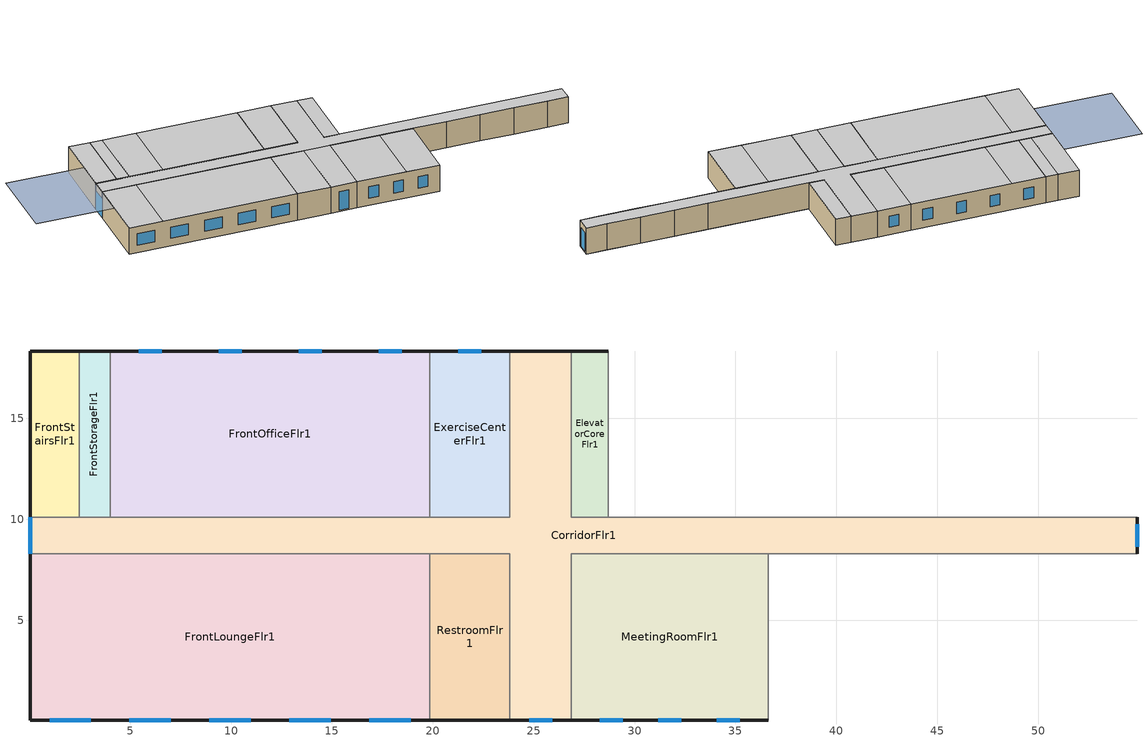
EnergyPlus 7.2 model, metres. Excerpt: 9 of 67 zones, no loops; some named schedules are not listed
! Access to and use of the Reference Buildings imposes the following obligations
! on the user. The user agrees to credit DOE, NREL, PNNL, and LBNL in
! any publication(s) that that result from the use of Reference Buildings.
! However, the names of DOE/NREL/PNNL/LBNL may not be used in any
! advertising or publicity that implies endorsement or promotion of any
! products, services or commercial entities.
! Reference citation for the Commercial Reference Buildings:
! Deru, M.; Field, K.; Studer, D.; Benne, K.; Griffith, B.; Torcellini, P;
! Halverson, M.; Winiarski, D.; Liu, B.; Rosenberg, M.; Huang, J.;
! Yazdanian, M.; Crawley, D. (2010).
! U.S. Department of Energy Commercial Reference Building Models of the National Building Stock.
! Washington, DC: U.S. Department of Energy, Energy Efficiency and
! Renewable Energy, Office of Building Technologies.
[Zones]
CorridorFlr1
 floor ground (ext-slab): 54.91,8.28 26.87,8.28 26.87,0.05 23.82,0.05 23.82,8.28 0.05,8.28 0.05,10.11 23.82,10.11 23.82,18.34 26.87,18.34 26.87,10.11 54.91,10.11 z0
 wall outside (Steel Frame Res Ext Wall): 26.87,18.34 23.82,18.34 / 0.05,10.11 0.05,8.28 / 23.82,0.05 26.87,0.05 / 54.91,8.28 54.91,10.11 z0:3.35
 wall to RearStairsFlr1 (int-walls): 54.91,10.11 52.47,10.11 z0:3.35
 wall to ExerciseCenterFlr1 (int-walls): 23.82,18.34 23.82,10.11 19.86,10.11 z0:3.35
 wall to FrontOfficeFlr1 (int-walls): 19.86,10.11 4.01,10.11 z0:3.35
 wall to FrontStorageFlr1 (int-walls): 4.01,10.11 2.49,10.11 z0:3.35
 wall to FrontStairsFlr1 (int-walls): 2.49,10.11 0.05,10.11 z0:3.35
 wall to FrontLoungeFlr1 (int-walls): 0.05,8.28 19.86,8.28 z0:3.35
 wall to RestroomFlr1 (int-walls): 19.86,8.28 23.82,8.28 23.82,0.05 z0:3.35
 wall to MeetingRoomFlr1 (int-walls): 26.87,0.05 26.87,8.28 36.62,8.28 z0:3.35
 wall to MechanicalRoomFlr1 (int-walls): 36.62,8.28 40.59,8.28 z0:3.35
 wall to GuestRoom101 (int-walls): 40.59,8.28 44.55,8.28 z0:3.35
 wall to GuestRoom102 (int-walls): 44.55,8.28 48.51,8.28 z0:3.35
 wall to GuestRoom103 (int-walls): 48.51,8.28 52.47,8.28 z0:3.35
 wall to RearStorageFlr1 (int-walls): 52.47,8.28 54.91,8.28 z0:3.35
 wall to GuestRoom104 (int-walls): 52.47,10.11 48.51,10.11 z0:3.35
 wall to GuestRoom105 (int-walls): 48.51,10.11 44.55,10.11 z0:3.35
 wall to EmployeeLoungeFlr1 (int-walls): 44.55,10.11 40.59,10.11 z0:3.35
 wall to LaundryRoomFlr1 (int-walls): 40.59,10.11 28.7,10.11 z0:3.35
 wall to ElevatorCoreFlr1 (int-walls): 28.7,10.11 26.87,10.11 26.87,18.34 z0:3.35
 window (Window Non-res Fixed): 0.05,10.11 0.05,8.28 z0:2.44; 24.78,0.05 25.92,0.05 / 54.91,8.62 54.91,9.76 z0.19:2.55
 ceiling to CorridorFlr2 (INT-FLOOR-UNDERSIDE): 0.05,8.28 54.91,8.28 54.91,10.11 26.87,10.11 26.87,18.34 23.82,18.34 23.82,10.11 0.05,10.11 z3.35
 ceiling to GuestRoom206_208 (INT-FLOOR-UNDERSIDE): 23.82,0.05 26.87,0.05 26.87,8.28 23.82,8.28 z3.35
ElevatorCoreFlr1
 floor ground (ext-slab): 28.7,10.11 26.87,10.11 26.87,18.34 28.7,18.34 z0
 wall outside (Steel Frame Res Ext Wall): 28.7,18.34 26.87,18.34 z0:3.35
 wall to LaundryRoomFlr1 (int-walls): 28.7,10.11 28.7,18.34 z0:3.35
 ceiling to ElevatorCoreFlr2 (INT-FLOOR-UNDERSIDE): 26.87,10.11 28.7,10.11 28.7,18.34 26.87,18.34 z3.35
ExerciseCenterFlr1
 floor ground (ext-slab): 23.82,10.11 19.86,10.11 19.86,18.34 23.82,18.34 z0
 wall outside (Steel Frame Res Ext Wall): 23.82,18.34 19.86,18.34 z0:3.35
 wall to FrontOfficeFlr1 (int-walls): 19.86,18.34 19.86,10.11 z0:3.35
 window (Window Non-res Fixed): 22.41,18.34 21.27,18.34 z0.95:2.4
 ceiling to GuestRoom220_223 (INT-FLOOR-UNDERSIDE): 19.86,10.11 23.82,10.11 23.82,18.34 19.86,18.34 z3.35
FrontLoungeFlr1
 floor ground (ext-slab): 19.86,0.05 0.05,0.05 0.05,8.28 19.86,8.28 z0
 wall outside (Steel Frame Res Ext Wall): 0.05,8.28 0.05,0.05 19.86,0.05 z0:3.35
 wall to RestroomFlr1 (int-walls): 19.86,0.05 19.86,8.28 z0:3.35
 window (Window Non-res Fixed): 1,0.05 3.06,0.05 / 4.96,0.05 7.02,0.05 / 8.93,0.05 10.98,0.05 / 12.89,0.05 14.94,0.05 / 16.85,0.05 18.91,0.05 z0.95:2.4
 ceiling to GuestRoom201 (INT-FLOOR-UNDERSIDE): 0.05,0.05 4.01,0.05 4.01,8.28 0.05,8.28 z3.35
 ceiling to GuestRoom202_205 (INT-FLOOR-UNDERSIDE): 4.01,0.05 19.86,0.05 19.86,8.28 4.01,8.28 z3.35
FrontOfficeFlr1
 floor ground (ext-slab): 19.86,10.11 4.01,10.11 4.01,18.34 19.86,18.34 z0
 wall outside (Steel Frame Res Ext Wall): 19.86,18.34 4.01,18.34 z0:3.35
 wall to FrontStorageFlr1 (int-walls): 4.01,18.34 4.01,10.11 z0:3.35
 window (Window Non-res Fixed): 18.45,18.34 17.31,18.34 / 14.49,18.34 13.35,18.34 / 10.52,18.34 9.38,18.34 / 6.56,18.34 5.42,18.34 z0.95:2.4
 ceiling to GuestRoom220_223 (INT-FLOOR-UNDERSIDE): 7.97,10.11 19.86,10.11 19.86,18.34 7.97,18.34 z3.35
 ceiling to GuestRoom224 (INT-FLOOR-UNDERSIDE): 4.01,10.11 7.97,10.11 7.97,18.34 4.01,18.34 z3.35
FrontStairsFlr1
 floor ground (ext-slab): 2.49,10.11 0.05,10.11 0.05,18.34 2.49,18.34 z0
 wall outside (Steel Frame Res Ext Wall): 2.49,18.34 0.05,18.34 0.05,10.11 z0:3.35
 wall to FrontStorageFlr1 (int-walls): 2.49,10.11 2.49,18.34 z0:3.35
 ceiling to FrontStairsFlr2 (INT-FLOOR-UNDERSIDE): 0.05,10.11 2.49,10.11 2.49,18.34 0.05,18.34 z3.35
FrontStorageFlr1
 floor ground (ext-slab): 4.01,10.11 2.49,10.11 2.49,18.34 4.01,18.34 z0
 wall outside (Steel Frame Res Ext Wall): 4.01,18.34 2.49,18.34 z0:3.35
 ceiling to FrontStorageFlr2 (INT-FLOOR-UNDERSIDE): 2.49,10.11 4.01,10.11 4.01,18.34 2.49,18.34 z3.35
MeetingRoomFlr1
 floor ground (ext-slab): 36.62,0.05 26.87,0.05 26.87,8.28 36.62,8.28 z0
 wall outside (Steel Frame Res Ext Wall): 26.87,0.05 36.62,0.05 z0:3.35
 wall to MechanicalRoomFlr1 (int-walls): 36.62,0.05 36.62,8.28 z0:3.35
 window (Window Non-res Fixed): 28.28,0.05 29.42,0.05 / 34.07,0.05 35.21,0.05 / 31.18,0.05 32.32,0.05 z0.95:2.4
 ceiling to GuestRoom206_208 (INT-FLOOR-UNDERSIDE): 26.87,0.05 32.66,0.05 32.66,8.28 26.87,8.28 z3.35
 ceiling to GuestRoom209_212 (INT-FLOOR-UNDERSIDE): 32.66,0.05 36.62,0.05 36.62,8.28 32.66,8.28 z3.35
RestroomFlr1
 floor ground (ext-slab): 23.82,0.05 19.86,0.05 19.86,8.28 23.82,8.28 z0
 wall outside (Steel Frame Res Ext Wall): 19.86,0.05 23.82,0.05 z0:3.35
 ceiling to GuestRoom206_208 (INT-FLOOR-UNDERSIDE): 19.86,0.05 23.82,0.05 23.82,8.28 19.86,8.28 z3.35
shading: 0,4.57 0,13.72 -9.14,13.72 -9.14,4.57 z3.35
[Building]
Ref Bldg Small Hotel New2004_v1.3_5.0: North Axis {deg}=0; Terrain=City; Loads Convergence Tolerance Value=0.04; Temperature Convergence Tolerance Value {deltaC}=0.2; Solar Distribution=FullInteriorAndExterior; Maximum Number of Warmup Days=25; Minimum Number of Warmup Days=6
[Site:Location]
USA IL-CHICAGO-OHARE: Latitude {deg}=41.77; Longitude {deg}=-87.75; Time Zone {hr}=-6; Elevation {m}=190
[SizingPeriod:DesignDay] Day of Month=21; Humidity Condition Type=Wetbulb; Barometric Pressure {Pa}=99063; Rain Indicator=No; Snow Indicator=No; Daylight Saving Time Indicator=No; Solar Model Indicator=ASHRAEClearSky
Name | Month | Day Type | Maximum Dry-Bulb Temperature {C} | Daily Dry-Bulb Temperature Range {deltaC} | Wetbulb or DewPoint at Maximum Dry-Bulb {C} | Wind Speed {m/s} | Wind Direction {deg} | Sky Clearness
CHICAGO Ann Htg 99.6% Condns DB | 1 | WinterDesignDay | -20.6 | 0 | -20.6 | 4.9 | 270 | 0
CHICAGO Ann Clg .4% Condns WB=>MDB | 7 | SummerDesignDay | 31.2 | 10.7 | 25.5 | 5.3 | 230 | 1
[Site:WaterMainsTemperature]
Calculation Method=CORRELATION; Annual Average Outdoor Air Temperature {C}=9.69; Maximum Difference In Monthly Average Outdoor Air Temperatures {deltaC}=28.1
[Site:GroundTemperature:BuildingSurface]
19.527, 19.502, 19.536, 19.598, 20.002, 21.64, 22.225, 22.375, 21.449, 20.121, 19.802, 19.633
[Construction]
Steel Frame Res Ext Wall: Wood Siding, Steel Frame Res Wall Insulation, 1/2IN Gypsum
ext-slab: HW CONCRETE, CP02 CARPET PAD
int-walls: 1/2IN Gypsum, 1/2IN Gypsum
INT-FLOOR-UNDERSIDE: CP02 CARPET PAD, MAT-CC05 4 HW CONCRETE
Window Non-res Fixed: NonRes Fixed Assembly Window
InteriorFurnishings: Std Wood 6inch
[Material] Thermal Absorptance=0.9
Name | Roughness | Thickness {m} | Conductivity {W/m-K} | Density {kg/m3} | Specific Heat {J/kg-K} | Solar Absorptance | Visible Absorptance
Steel Frame Res Wall Insulation | MediumRough | 0.119161 | 0.049 | 265 | 836.8 | 0.7 | 0.7
Std Wood 6inch | MediumSmooth | 0.15 | 0.12 | 540 | 1210 | 0.7 | 0.7
Wood Siding | MediumSmooth | 0.01 | 0.11 | 544.62 | 1210 | 0.78 | 0.78
1/2IN Gypsum | Smooth | 0.0127 | 0.16 | 784.9 | 830 | 0.92 | 0.92
HW CONCRETE; MAT-CC05 4 HW CONCRETE | Rough | 0.1016 | 1.311 | 2240 | 836.8 | 0.7 | 0.7
[WindowMaterial:SimpleGlazingSystem]
NonRes Fixed Assembly Window: U-Factor {W/m2-K}=3.23646; Solar Heat Gain Coefficient=0.39
[Material:NoMass]
CP02 CARPET PAD: Roughness=VeryRough; Thermal Resistance {m2-K/W}=0.2165; Thermal Absorptance=0.9; Solar Absorptance=0.7; Visible Absorptance=0.8
[Zone] Type=1; Multiplier=1; Floor Area {m2}=autocalculate; Part of Total Floor Area=Yes
CorridorFlr1; ElevatorCoreFlr1; ExerciseCenterFlr1; FrontLoungeFlr1; FrontOfficeFlr1; FrontStairsFlr1; FrontStorageFlr1; MeetingRoomFlr1; RestroomFlr1
[People] Fraction Radiant=0.3; Sensible Heat Fraction=AUTOCALCULATE; Activity Level Schedule=ACTIVITY_SCH; Enable ASHRAE 55 Comfort Warnings=No; Mean Radiant Temperature Calculation Type=ZoneAveraged; Work Efficiency Schedule=WORK_EFF_SCH; Clothing Insulation Schedule=CLOTHING_SCH; Air Velocity Schedule=AIR_VELO_SCH; Thermal Comfort Model 1 Type=FANGER
Name | Zone or ZoneList | Number of People Schedule | Number of People Calculation Method | Number of People | Zone Floor Area per Person {m2/person}
ExerciseCenterFlr1 People | ExerciseCenterFlr1 | ExerciseRoom_Occ_Sch | People | 11
FrontLoungeFlr1 People | FrontLoungeFlr1 | EmployeeLounge_Occ_Sch | Area/Person |  | 3.08
FrontOfficeFlr1 People | FrontOfficeFlr1 | Office_Occ_Sch | People | 10 | 23.41
MeetingRoomFlr1 People | MeetingRoomFlr1 | MeetingRoom_Occ_Sch | Area/Person |  | 1.87
RestroomFlr1 People | RestroomFlr1 | BLDG_OCC_SCH | People | 1
[Lights] Design Level Calculation Method=Watts/Area; Return Air Fraction=0; Fraction Radiant=0.7; Fraction Visible=0.2; Fraction Replaceable=1; Return Air Fraction Calculated from Plenum Temperature=No
Name | Zone or ZoneList | Schedule | Watts per Zone Floor Area {W/m2}
CorridorFlr1_Lights | CorridorFlr1 | Corridor_Ltg_Sch | 5.38
ExerciseCenterFlr1_Lights | ExerciseCenterFlr1 | ExerciseRoom_Ltg_Sch_Base | 9.7
FrontLoungeFlr1_Lights | FrontLoungeFlr1 | EmployeeLounge_Ltg_Sch | 11.84
FrontOfficeFlr1_Lights | FrontOfficeFlr1 | Office_Ltg_Sch_Base | 11.84
FrontStairsFlr1_Lights | FrontStairsFlr1 | Corridor_Ltg_Sch | 6.46
FrontStorageFlr1_Lights | FrontStorageFlr1 | Storage_Ltg_Sch | 8.6
MeetingRoomFlr1_Lights | MeetingRoomFlr1 | MeetingRoom_Ltg_Sch_Base | 14
RestroomFlr1_Lights | RestroomFlr1 | BLDG_LIGHT_SCH | 9.7
[ElectricEquipment] Fraction Latent=0; Fraction Radiant=0.5; Fraction Lost=0
Name | Zone or ZoneList | Schedule | Design Level Calculation Method | Design Level {W} | Watts per Zone Floor Area {W/m2}
ElevatorCoreFlr1_Elevators_Equip | ElevatorCoreFlr1 | BLDG_ELEVATORS | EquipmentLevel | 32109.9
ExerciseCenterFlr1_PlugMisc_Equip | ExerciseCenterFlr1 | ExerciseRoom_Eqp_Sch | Watts/Area |  | 11.5
FrontLoungeFlr1_PlugMisc_Equip | FrontLoungeFlr1 | EmployeeLounge_Eqp_Sch | Watts/Area |  | 15.4
FrontOfficeFlr1_PlugMisc_Equip | FrontOfficeFlr1 | Office_Eqp_Sch | Watts/Area |  | 12.9
MeetingRoomFlr1_PlugMisc_Equip | MeetingRoomFlr1 | MeetingRoom_Eqp_Sch | Watts/Area |  | 12.9
RestroomFlr1_PlugMisc_Equip | RestroomFlr1 | BLDG_EQUIP_SCH | Watts/Area |  | 10.76
[Exterior:Lights]
Exterior Facade Lighting: Schedule=ALWAYS_ON; Design Level {W}=7536; Control Option=AstronomicalClock
[ZoneInfiltration:DesignFlowRate] Design Flow Rate Calculation Method=Flow/ExteriorArea; Flow per Exterior Surface Area {m3/s-m2}=0.000302; Constant Term Coefficient=1; Temperature Term Coefficient=0; Velocity Term Coefficient=0; Velocity Squared Term Coefficient=0
Name | Zone or ZoneList | Schedule
CorridorFlr1_Infiltration | CorridorFlr1 | INFIL_HALF_ON_SCH
ElevatorCoreFlr1_Infiltration | ElevatorCoreFlr1 | INFIL_HALF_ON_SCH
ExerciseCenterFlr1_Infiltration | ExerciseCenterFlr1 | INFIL_HALF_ON_SCH
FrontLoungeFlr1_Infiltration | FrontLoungeFlr1 | INFIL_HALF_ON_SCH
FrontOfficeFlr1_Infiltration | FrontOfficeFlr1 | INFIL_HALF_ON_SCH
FrontStairsFlr1_Infiltration | FrontStairsFlr1 | INFIL_SCH
FrontStorageFlr1_Infiltration | FrontStorageFlr1 | INFIL_HALF_ON_SCH
MeetingRoomFlr1_Infiltration | MeetingRoomFlr1 | INFIL_HALF_ON_SCH
RestroomFlr1_Infiltration | RestroomFlr1 | INFIL_HALF_ON_SCH
[InternalMass] Construction=InteriorFurnishings
Name | Zone | Surface Area {m2}
CorridorFlr1 Internal Mass | CorridorFlr1 | 301.0117
ElevatorCoreFlr1 Internal Mass | ElevatorCoreFlr1 | 30.1006
ExerciseCenterFlr1 Internal Mass | ExerciseCenterFlr1 | 65.2179
FrontLoungeFlr1 Internal Mass | FrontLoungeFlr1 | 326.1134
FrontOfficeFlr1 Internal Mass | FrontOfficeFlr1 | 260.8717
FrontStairsFlr1 Internal Mass | FrontStairsFlr1 | 40.1341
FrontStorageFlr1 Internal Mass | FrontStorageFlr1 | 25.0838
MeetingRoomFlr1 Internal Mass | MeetingRoomFlr1 | 160.5482
RestroomFlr1 Internal Mass | RestroomFlr1 | 65.2227
[Fan:OnOff] Availability Schedule=ALWAYS_ON; Fan Efficiency=0.52; Pressure Rise {Pa}=331; Maximum Flow Rate {m3/s}=AUTOSIZE; Motor Efficiency=0.8; Motor In Airstream Fraction=1
GuestRoom101 PTACFan; GuestRoom102 PTACFan; GuestRoom103 PTACFan; GuestRoom104 PTACFan; GuestRoom105 PTACFan; GuestRoom201 PTACFan; GuestRoom202_205 PTACFan; GuestRoom206_208 PTACFan; GuestRoom209_212 PTACFan; GuestRoom213 PTACFan; GuestRoom214 PTACFan; GuestRoom215_218 PTACFan; GuestRoom219 PTACFan; GuestRoom220_223 PTACFan; GuestRoom224 PTACFan; GuestRoom301 PTACFan; GuestRoom302_305 PTACFan; GuestRoom306_308 PTACFan; GuestRoom309_312 PTACFan; GuestRoom313 PTACFan; GuestRoom314 PTACFan; GuestRoom315_318 PTACFan; GuestRoom319 PTACFan; GuestRoom320_323 PTACFan; GuestRoom324 PTACFan; GuestRoom401 PTACFan; GuestRoom402_405 PTACFan; GuestRoom406_408 PTACFan; GuestRoom409_412 PTACFan; GuestRoom413 PTACFan; GuestRoom414 PTACFan; GuestRoom415_418 PTACFan; GuestRoom419 PTACFan; GuestRoom420_423 PTACFan; GuestRoom424 PTACFan
[Fan:ConstantVolume] Availability Schedule=ALWAYS_ON; Fan Efficiency=0.53625; Pressure Rise {Pa}=49.8; Maximum Flow Rate {m3/s}=AUTOSIZE; Motor Efficiency=0.825; Motor In Airstream Fraction=1
FrontStairsFlr1 Unit HeaterFan; FrontStairsFlr2 Unit HeaterFan; FrontStairsFlr3 Unit HeaterFan; FrontStairsFlr4 Unit HeaterFan; FrontStorageFlr1 Unit HeaterFan; FrontStorageFlr2 Unit HeaterFan; FrontStorageFlr3 Unit HeaterFan; FrontStorageFlr4 Unit HeaterFan; RearStairsFlr1 Unit HeaterFan; RearStairsFlr2 Unit HeaterFan; RearStairsFlr3 Unit HeaterFan; RearStairsFlr4 Unit HeaterFan; RearStorageFlr1 Unit HeaterFan; RearStorageFlr2 Unit HeaterFan; RearStorageFlr3 Unit HeaterFan; RearStorageFlr4 Unit HeaterFan
[Coil:Cooling:DX:SingleSpeed] Availability Schedule=ALWAYS_ON; Rated Total Cooling Capacity {W}=AUTOSIZE; Rated Sensible Heat Ratio=AUTOSIZE; Rated Air Flow Rate {m3/s}=AUTOSIZE; Total Cooling Capacity Function of Temperature Curve=PTACHPACCoolCapFT; Total Cooling Capacity Function of Flow Fraction Curve=PTACHPACCoolCapFFF; Energy Input Ratio Function of Temperature Curve=PTACHPACEIRFT; Energy Input Ratio Function of Flow Fraction Curve=PTACHPACEIRFFF; Part Load Fraction Correlation Curve=PTACHPACPLFFPLR
Name | Rated COP {W/W}
GuestRoom101 PTAC DXCoil; GuestRoom102 PTAC DXCoil; GuestRoom103 PTAC DXCoil; GuestRoom104 PTAC DXCoil; GuestRoom105 PTAC DXCoil; GuestRoom214 PTAC DXCoil; GuestRoom224 PTAC DXCoil; GuestRoom314 PTAC DXCoil; GuestRoom319 PTAC DXCoil; GuestRoom324 PTAC DXCoil | 3.80328
GuestRoom201 PTAC DXCoil | 3.77134
GuestRoom202_205 PTAC DXCoil; GuestRoom206_208 PTAC DXCoil; GuestRoom209_212 PTAC DXCoil; GuestRoom215_218 PTAC DXCoil; GuestRoom220_223 PTAC DXCoil; GuestRoom302_305 PTAC DXCoil; GuestRoom306_308 PTAC DXCoil; GuestRoom309_312 PTAC DXCoil; GuestRoom315_318 PTAC DXCoil; GuestRoom320_323 PTAC DXCoil; GuestRoom402_405 PTAC DXCoil; GuestRoom406_408 PTAC DXCoil; GuestRoom409_412 PTAC DXCoil; GuestRoom415_418 PTAC DXCoil; GuestRoom420_423 PTAC DXCoil | 3.23448
GuestRoom213 PTAC DXCoil | 3.79603
GuestRoom219 PTAC DXCoil | 3.72719
GuestRoom301 PTAC DXCoil | 3.77353
GuestRoom313 PTAC DXCoil | 3.78164
GuestRoom401 PTAC DXCoil | 3.65409
GuestRoom413 PTAC DXCoil | 3.65817
GuestRoom414 PTAC DXCoil | 3.68471
GuestRoom419 PTAC DXCoil | 3.71832
GuestRoom424 PTAC DXCoil | 3.68635
[Coil:Heating:Electric] Availability Schedule=ALWAYS_ON; Efficiency=1; Nominal Capacity {W}=AUTOSIZE
FrontStairsFlr1 Unit Heater coil; FrontStairsFlr2 Unit Heater coil; FrontStairsFlr3 Unit Heater coil; FrontStairsFlr4 Unit Heater coil; FrontStorageFlr1 Unit Heater coil; FrontStorageFlr2 Unit Heater coil; FrontStorageFlr3 Unit Heater coil; FrontStorageFlr4 Unit Heater coil; GuestRoom101 PTAC heat coil; GuestRoom102 PTAC heat coil; GuestRoom103 PTAC heat coil; GuestRoom104 PTAC heat coil; GuestRoom105 PTAC heat coil; GuestRoom201 PTAC heat coil; GuestRoom202_205 PTAC heat coil; GuestRoom206_208 PTAC heat coil; GuestRoom209_212 PTAC heat coil; GuestRoom213 PTAC heat coil; GuestRoom214 PTAC heat coil; GuestRoom215_218 PTAC heat coil; GuestRoom219 PTAC heat coil; GuestRoom220_223 PTAC heat coil; GuestRoom224 PTAC heat coil; GuestRoom301 PTAC heat coil; GuestRoom302_305 PTAC heat coil; GuestRoom306_308 PTAC heat coil; GuestRoom309_312 PTAC heat coil; GuestRoom313 PTAC heat coil; GuestRoom314 PTAC heat coil; GuestRoom315_318 PTAC heat coil; GuestRoom319 PTAC heat coil; GuestRoom320_323 PTAC heat coil; GuestRoom324 PTAC heat coil; GuestRoom401 PTAC heat coil; GuestRoom402_405 PTAC heat coil; GuestRoom406_408 PTAC heat coil; GuestRoom409_412 PTAC heat coil; GuestRoom413 PTAC heat coil; GuestRoom414 PTAC heat coil; GuestRoom415_418 PTAC heat coil; GuestRoom419 PTAC heat coil; GuestRoom420_423 PTAC heat coil; GuestRoom424 PTAC heat coil; RearStairsFlr1 Unit Heater coil; RearStairsFlr2 Unit Heater coil; RearStairsFlr3 Unit Heater coil; RearStairsFlr4 Unit Heater coil; RearStorageFlr1 Unit Heater coil; RearStorageFlr2 Unit Heater coil; RearStorageFlr3 Unit Heater coil; RearStorageFlr4 Unit Heater coil
[ZoneHVAC:UnitHeater] Availability Schedule=ALWAYS_ON; Maximum Supply Air Flow Rate {m3/s}=AUTOSIZE; Fan Control Type=OnOff; Maximum Hot Water or Steam Flow Rate {m3/s}=AUTOSIZE; Minimum Hot Water or Steam Flow Rate {m3/s}=0; Heating Convergence Tolerance=0.001
Name | Supply Air Fan | Heating Coil
FrontStairsFlr1 Unit Heater | FrontStairsFlr1 Unit HeaterFan | FrontStairsFlr1 Unit Heater coil
FrontStairsFlr2 Unit Heater | FrontStairsFlr2 Unit HeaterFan | FrontStairsFlr2 Unit Heater coil
FrontStairsFlr3 Unit Heater | FrontStairsFlr3 Unit HeaterFan | FrontStairsFlr3 Unit Heater coil
FrontStairsFlr4 Unit Heater | FrontStairsFlr4 Unit HeaterFan | FrontStairsFlr4 Unit Heater coil
FrontStorageFlr1 Unit Heater | FrontStorageFlr1 Unit HeaterFan | FrontStorageFlr1 Unit Heater coil
FrontStorageFlr2 Unit Heater | FrontStorageFlr2 Unit HeaterFan | FrontStorageFlr2 Unit Heater coil
FrontStorageFlr3 Unit Heater | FrontStorageFlr3 Unit HeaterFan | FrontStorageFlr3 Unit Heater coil
FrontStorageFlr4 Unit Heater | FrontStorageFlr4 Unit HeaterFan | FrontStorageFlr4 Unit Heater coil
RearStairsFlr1 Unit Heater | RearStairsFlr1 Unit HeaterFan | RearStairsFlr1 Unit Heater coil
RearStairsFlr2 Unit Heater | RearStairsFlr2 Unit HeaterFan | RearStairsFlr2 Unit Heater coil
RearStairsFlr3 Unit Heater | RearStairsFlr3 Unit HeaterFan | RearStairsFlr3 Unit Heater coil
RearStairsFlr4 Unit Heater | RearStairsFlr4 Unit HeaterFan | RearStairsFlr4 Unit Heater coil
RearStorageFlr1 Unit Heater | RearStorageFlr1 Unit HeaterFan | RearStorageFlr1 Unit Heater coil
RearStorageFlr2 Unit Heater | RearStorageFlr2 Unit HeaterFan | RearStorageFlr2 Unit Heater coil
RearStorageFlr3 Unit Heater | RearStorageFlr3 Unit HeaterFan | RearStorageFlr3 Unit Heater coil
RearStorageFlr4 Unit Heater | RearStorageFlr4 Unit HeaterFan | RearStorageFlr4 Unit Heater coil
[ZoneHVAC:PackagedTerminalAirConditioner] Availability Schedule=ALWAYS_ON; Supply Air Flow Rate During Cooling Operation {m3/s}=AUTOSIZE; Supply Air Flow Rate During Heating Operation {m3/s}=AUTOSIZE; Supply Air Flow Rate When No Cooling or Heating is Needed {m3/s}=AUTOSIZE; Outdoor Air Flow Rate During Cooling Operation {m3/s}=AUTOSIZE; Outdoor Air Flow Rate During Heating Operation {m3/s}=AUTOSIZE; Outdoor Air Flow Rate When No Cooling or Heating is Needed {m3/s}=AUTOSIZE; Fan Placement=DrawThrough; Supply Air Fan Operating Mode Schedule=ALWAYS_OFF
Name | Supply Air Fan | Heating Coil | Cooling Coil
GuestRoom101 PTAC | GuestRoom101 PTACFan | GuestRoom101 PTAC heat coil | GuestRoom101 PTAC DXCoil
GuestRoom102 PTAC | GuestRoom102 PTACFan | GuestRoom102 PTAC heat coil | GuestRoom102 PTAC DXCoil
GuestRoom103 PTAC | GuestRoom103 PTACFan | GuestRoom103 PTAC heat coil | GuestRoom103 PTAC DXCoil
GuestRoom104 PTAC | GuestRoom104 PTACFan | GuestRoom104 PTAC heat coil | GuestRoom104 PTAC DXCoil
GuestRoom105 PTAC | GuestRoom105 PTACFan | GuestRoom105 PTAC heat coil | GuestRoom105 PTAC DXCoil
GuestRoom201 PTAC | GuestRoom201 PTACFan | GuestRoom201 PTAC heat coil | GuestRoom201 PTAC DXCoil
GuestRoom202_205 PTAC | GuestRoom202_205 PTACFan | GuestRoom202_205 PTAC heat coil | GuestRoom202_205 PTAC DXCoil
GuestRoom206_208 PTAC | GuestRoom206_208 PTACFan | GuestRoom206_208 PTAC heat coil | GuestRoom206_208 PTAC DXCoil
GuestRoom209_212 PTAC | GuestRoom209_212 PTACFan | GuestRoom209_212 PTAC heat coil | GuestRoom209_212 PTAC DXCoil
GuestRoom213 PTAC | GuestRoom213 PTACFan | GuestRoom213 PTAC heat coil | GuestRoom213 PTAC DXCoil
GuestRoom214 PTAC | GuestRoom214 PTACFan | GuestRoom214 PTAC heat coil | GuestRoom214 PTAC DXCoil
GuestRoom215_218 PTAC | GuestRoom215_218 PTACFan | GuestRoom215_218 PTAC heat coil | GuestRoom215_218 PTAC DXCoil
GuestRoom219 PTAC | GuestRoom219 PTACFan | GuestRoom219 PTAC heat coil | GuestRoom219 PTAC DXCoil
GuestRoom220_223 PTAC | GuestRoom220_223 PTACFan | GuestRoom220_223 PTAC heat coil | GuestRoom220_223 PTAC DXCoil
